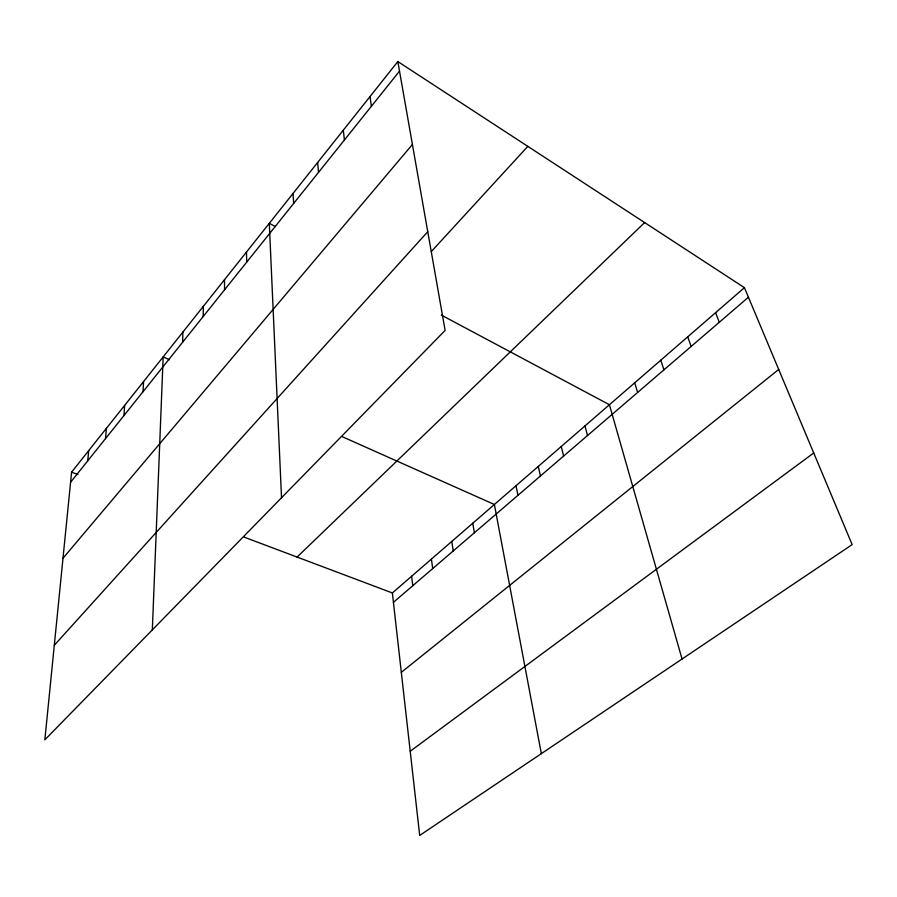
<?xml version="1.0" encoding="UTF-8"?>
<svg xmlns="http://www.w3.org/2000/svg" width="897" height="897" viewBox="0 0 897 897"><rect width="100%" height="100%" fill="white"/><g stroke="black" fill="none" stroke-linecap="round" stroke-linejoin="round"><path stroke-width="1.35" d="M203.215 316.495L203.316 306.37M182.629 342.228L182.887 332.081M152.333 629.885L163.164 356.905L169.522 359.731M143.015 391.731L143.565 381.584M123.954 415.558L124.627 405.399M105.554 438.555L106.351 428.418M87.771 460.789L88.68 450.653M71.592 472.158L44.85 739.823L445.114 330.421L397.831 61.557L71.592 472.158L77.927 474.547M70.583 482.272L399.513 71.132M62.992 558.248L412.418 144.484M54.291 645.302L427.757 231.695M431.322 251.552L527.817 146.357M297.075 557.071L644.64 222.568M744.42 287.668L852.15 544.625L419.695 835.443L392.37 592.951L744.42 287.668L397.831 61.557M393.424 602.347L748.423 297.232M401.318 672.335L778.708 369.452M410.209 751.249L813.725 452.974M244.231 537.168L392.37 592.951M342.463 436.794L494.382 504.495L541.34 753.648M275.413 226.605L269.291 223.331L281.523 497.734M441.29 315.06L609.422 404.726L682.056 659.015M715.571 312.672L719.304 322.27M687.707 336.846L691.161 346.455M660.753 360.224L663.959 369.833M634.672 382.84L637.644 392.449M584.967 425.94L587.501 435.538M561.264 446.482L563.608 456.08M538.29 466.406L540.442 475.993M516.01 485.737L517.973 495.301M472.753 523.243L474.39 532.762M451.763 541.44L453.243 550.937M370.001 96.584L371.392 106.283M431.39 559.111L432.724 568.575M411.6 576.278L412.788 585.707M343.293 130.2L344.426 139.999M317.639 162.48L318.525 172.359M292.994 193.505L293.655 203.451M246.473 252.057L246.72 262.115M224.497 279.707L224.564 289.809"/></g></svg>
